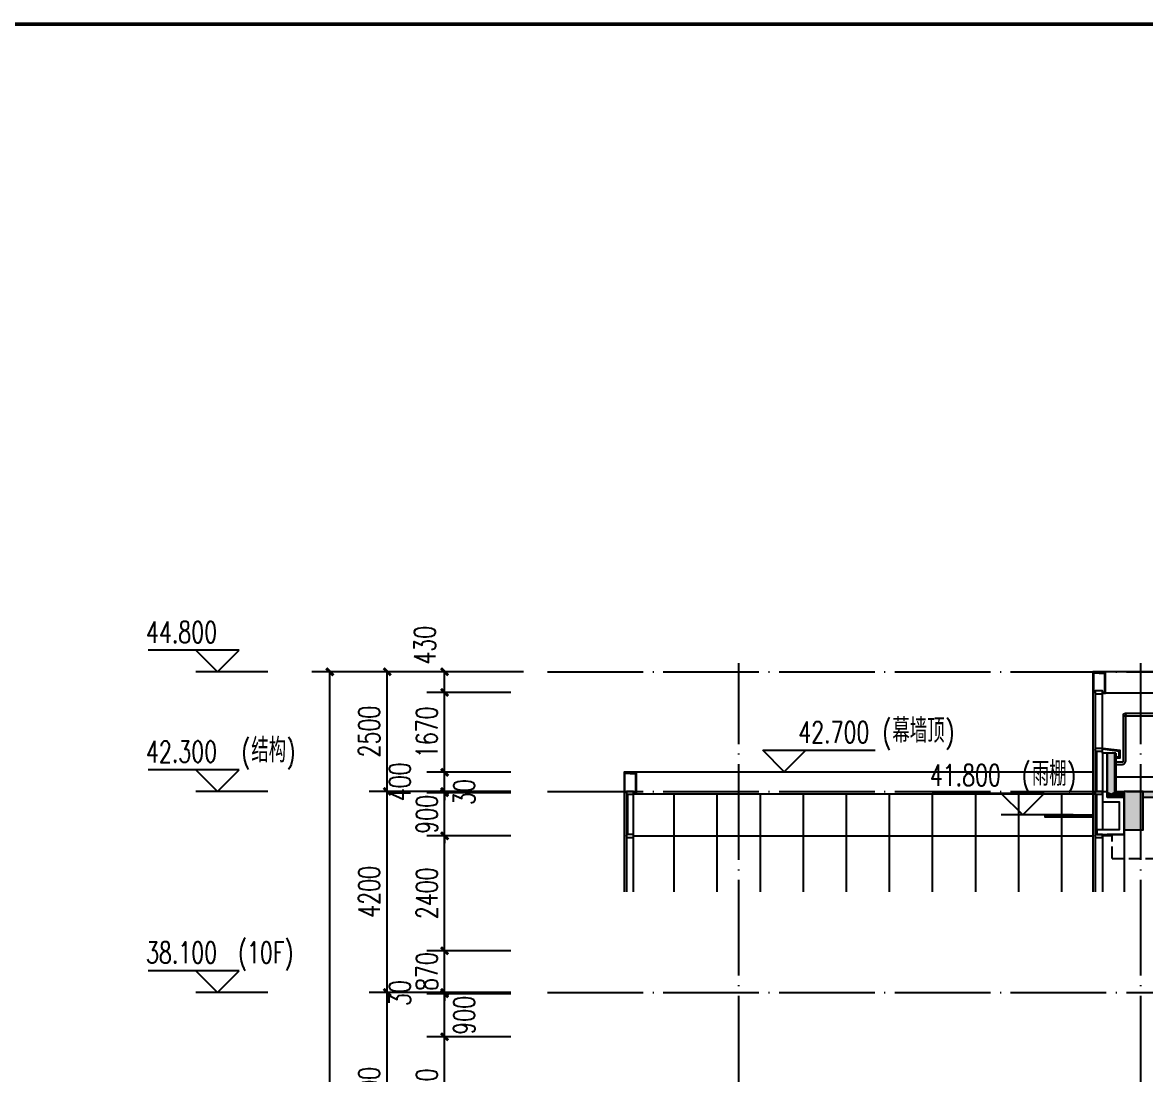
# Model space of a CAD drawing. Extents: x -781494 to 378714, y -27129 to 259749.
# Drawn here: x 23730 to 47203, y 38526 to 60513 of the extents above; entities that cross this region are included whole.
import ezdxf

# ---------------------------------------------------------------- set-up
doc = ezdxf.new("R2010")
doc.units = 0
doc.header["$LTSCALE"] = 1000
doc.header["$MEASUREMENT"] = 0
doc.linetypes.add('104-6 轴网$0$DOTE', pattern=[2.42, 2, -0.2, 0.02, -0.2])
doc.linetypes.add('DASH', pattern=[0.35, 0.25, -0.1])
for name, color, linetype in [('01-标注_标高', 200, 'Continuous'), ('02-TEXT_标注', 130, 'Continuous'), ('05-填充_天正', 26, 'Continuous'), ('104-6 轴网$0$A_AXIS-轴线', 36, '104-6 轴网$0$DOTE'), ('A-C_玻璃幕墙', 140, 'Continuous'), ('A-C_窗', 140, 'Continuous'), ('A-D_龙骨', 152, 'Continuous'), ('A-E_栏杆', 232, 'Continuous'), ('A-SUR_保温', 222, 'Continuous'), ('A-SUR_吊顶', 40, 'Continuous'), ('A-SUR_看线', 231, 'Continuous'), ('A-SUR_面层', 191, 'Continuous'), ('A-TECH_结构', 21, 'Continuous'), ('A-金属背板', 30, 'Continuous'), ('A_STR-砼墙', 51, 'Continuous'), ('A_STR-砼柱', 51, 'Continuous'), ('D_铝板', 181, 'Continuous'), ('DIM_ELEV', 3, 'Continuous'), ('PUB_DIM', 3, 'Continuous'), ('PUB_HATCH', 8, 'Continuous'), ('PUB_TEXT', 7, 'Continuous')]:
    doc.layers.add(name, color=color, linetype=linetype)
doc.styles.add('_TCH_DIM', font='SIMPLEX', dxfattribs={"bigfont": 'GBCBIG'})
doc.styles.add('_TCH_DIM_T3', font='SIMPLEX', dxfattribs={"width": 0.705882, "bigfont": 'GBCBIG'})
doc.dimstyles.new('_TCH_ARCH&&150', dxfattribs={"dimtxt": 446.25, "dimasz": 150, "dimexe": 375, "dimexo": 450, "dimgap": 150, "dimtad": 1, "dimdec": 0, "dimzin": 0, "dimdsep": 46, "dimtxsty": '_TCH_DIM_T3', "dimblk": 'ARCHTICK', "dimcen": 0.09, "dimclrt": 7, "dimazin": 2, "dimtfac": 1, "dimtdec": 0, "dimtix": 1, "dimtmove": 2, "dimatfit": 3, "dimfxl": 0, "dimtolj": 1, "dimtzin": 0, "dimarcsym": 0})

# ---------------------------------------------------------------- blocks, each defined once
blk = doc.blocks.new('图框-A1')
at = {"const_width": 0.5}
blk.add_lwpolyline([(766, 584), (25, 584), (25, 10), (766, 10)], close=True, dxfattribs=at)
blk = doc.blocks.new('_ArchTick')
at = {"color": 0, "linetype": 'ByBlock', "const_width": 0.4}
blk.add_lwpolyline([(-0.5, -0.5), (0.5, 0.5)], dxfattribs=at)
blk = doc.blocks.new('*D297')
at = {"layer": 'Defpoints', "color": 0, "transparency": 16777216}
for p in [(12391, 57619), (14228, 57619), (14228, 55119)]:
    blk.add_point(p, dxfattribs=at)
at = {"layer": 'PUB_DIM', "color": 0, "lineweight": -2, "transparency": 16777216}
for p, q in [((13778, 57619), (12016, 57619)), ((12391, 55119), (12391, 57619)), ((13778, 55119), (12016, 55119))]:
    blk.add_line(p, q, dxfattribs=at)
at = {"layer": 'PUB_DIM', "color": 0, "lineweight": -2, "transparency": 16777216, "xscale": 150, "yscale": 150, "zscale": 150}
for p, rotation in [((12391, 57619), 90), ((12391, 55119), 270)]:
    blk.add_blockref('_ArchTick', p, dxfattribs=dict(at, rotation=rotation))
at = {"layer": 'PUB_DIM', "color": 7, "transparency": 16777216, "insert": (12017, 56369), "char_height": 446.2, "attachment_point": 5, "rotation": 90, "style": '_TCH_DIM_T3'}
blk.add_mtext('\\A1;2500', dxfattribs=at)
blk = doc.blocks.new('*D298')
at = {"layer": 'Defpoints', "color": 0, "transparency": 16777216}
for p in [(12391, 55119), (14228, 55119), (14228, 50919)]:
    blk.add_point(p, dxfattribs=at)
at = {"layer": 'PUB_DIM', "color": 0, "lineweight": -2, "transparency": 16777216}
for p, q in [((13778, 55119), (12016, 55119)), ((12391, 50919), (12391, 55119)), ((13778, 50919), (12016, 50919))]:
    blk.add_line(p, q, dxfattribs=at)
at = {"layer": 'PUB_DIM', "color": 0, "lineweight": -2, "transparency": 16777216, "xscale": 150, "yscale": 150, "zscale": 150}
for p, rotation in [((12391, 55119), 90), ((12391, 50919), 270)]:
    blk.add_blockref('_ArchTick', p, dxfattribs=dict(at, rotation=rotation))
at = {"layer": 'PUB_DIM', "color": 7, "transparency": 16777216, "insert": (12017, 53019), "char_height": 446.2, "attachment_point": 5, "rotation": 90, "style": '_TCH_DIM_T3'}
blk.add_mtext('\\A1;4200', dxfattribs=at)
blk = doc.blocks.new('*D299')
at = {"layer": 'Defpoints', "color": 0, "transparency": 16777216}
for p in [(12391, 50919), (14228, 50919), (14228, 46719)]:
    blk.add_point(p, dxfattribs=at)
at = {"layer": 'PUB_DIM', "color": 0, "lineweight": -2, "transparency": 16777216}
for p, q in [((13778, 50919), (12016, 50919)), ((12391, 46719), (12391, 50919)), ((13778, 46719), (12016, 46719))]:
    blk.add_line(p, q, dxfattribs=at)
at = {"layer": 'PUB_DIM', "color": 0, "lineweight": -2, "transparency": 16777216, "xscale": 150, "yscale": 150, "zscale": 150}
for p, rotation in [((12391, 50919), 90), ((12391, 46719), 270)]:
    blk.add_blockref('_ArchTick', p, dxfattribs=dict(at, rotation=rotation))
at = {"layer": 'PUB_DIM', "color": 7, "transparency": 16777216, "insert": (12017, 48819), "char_height": 446.2, "attachment_point": 5, "rotation": 90, "style": '_TCH_DIM_T3'}
blk.add_mtext('\\A1;4200', dxfattribs=at)
blk = doc.blocks.new('*D311')
at = {"layer": 'Defpoints', "color": 0, "transparency": 16777216}
for p in [(11191, 57619), (15690, 57619), (15690, 2869)]:
    blk.add_point(p, dxfattribs=at)
at = {"layer": 'PUB_DIM', "color": 0, "lineweight": -2, "transparency": 16777216}
for p, q in [((15240, 57619), (10816, 57619)), ((11191, 2869), (11191, 57619)), ((15240, 2869), (10816, 2869))]:
    blk.add_line(p, q, dxfattribs=at)
at = {"layer": 'PUB_DIM', "color": 0, "lineweight": -2, "transparency": 16777216, "xscale": 150, "yscale": 150, "zscale": 150}
for p, rotation in [((11191, 57619), 90), ((11191, 2869), 270)]:
    blk.add_blockref('_ArchTick', p, dxfattribs=dict(at, rotation=rotation))
at = {"layer": 'PUB_DIM', "color": 7, "transparency": 16777216, "insert": (10817, 30244), "char_height": 446.2, "attachment_point": 5, "rotation": 90, "style": '_TCH_DIM_T3'}
blk.add_mtext('\\A1;54750', dxfattribs=at)
blk = doc.blocks.new('*D312')
at = {"layer": 'Defpoints', "color": 0, "transparency": 16777216}
for p in [(13591, 57619), (15428, 57619), (15428, 57189)]:
    blk.add_point(p, dxfattribs=at)
at = {"layer": 'PUB_DIM', "color": 0, "lineweight": -2, "transparency": 16777216}
for p, q in [((14978, 57619), (13216, 57619)), ((13591, 57189), (13591, 57619)), ((14978, 57189), (13216, 57189))]:
    blk.add_line(p, q, dxfattribs=at)
at = {"layer": 'PUB_DIM', "color": 0, "lineweight": -2, "transparency": 16777216, "xscale": 150, "yscale": 150, "zscale": 150}
for p, rotation in [((13591, 57619), 90), ((13591, 57189), 270)]:
    blk.add_blockref('_ArchTick', p, dxfattribs=dict(at, rotation=rotation))
at = {"layer": 'PUB_DIM', "color": 7, "transparency": 16777216, "insert": (13178, 58174), "char_height": 446.2, "attachment_point": 5, "rotation": 90, "style": '_TCH_DIM_T3'}
blk.add_mtext('\\A1;430', dxfattribs=at)
blk = doc.blocks.new('*D313')
at = {"layer": 'Defpoints', "color": 0, "transparency": 16777216}
for p in [(13591, 57189), (15428, 57189), (15428, 55519)]:
    blk.add_point(p, dxfattribs=at)
at = {"layer": 'PUB_DIM', "color": 0, "lineweight": -2, "transparency": 16777216}
for p, q in [((14978, 57189), (13216, 57189)), ((13591, 55519), (13591, 57189)), ((14978, 55519), (13216, 55519))]:
    blk.add_line(p, q, dxfattribs=at)
at = {"layer": 'PUB_DIM', "color": 0, "lineweight": -2, "transparency": 16777216, "xscale": 150, "yscale": 150, "zscale": 150}
for p, rotation in [((13591, 57189), 90), ((13591, 55519), 270)]:
    blk.add_blockref('_ArchTick', p, dxfattribs=dict(at, rotation=rotation))
at = {"layer": 'PUB_DIM', "color": 7, "transparency": 16777216, "insert": (13217, 56354), "char_height": 446.2, "attachment_point": 5, "rotation": 90, "style": '_TCH_DIM_T3'}
blk.add_mtext('\\A1;1670', dxfattribs=at)
blk = doc.blocks.new('*D314')
at = {"layer": 'Defpoints', "color": 0, "transparency": 16777216}
for p in [(13591, 55519), (15428, 55519), (15428, 55119)]:
    blk.add_point(p, dxfattribs=at)
at = {"layer": 'PUB_DIM', "color": 0, "lineweight": -2, "transparency": 16777216}
for p, q in [((14978, 55519), (13216, 55519)), ((13591, 55119), (13591, 55519)), ((14978, 55119), (13216, 55119))]:
    blk.add_line(p, q, dxfattribs=at)
at = {"layer": 'PUB_DIM', "color": 0, "lineweight": -2, "transparency": 16777216, "xscale": 150, "yscale": 150, "zscale": 150}
for p, rotation in [((13591, 55519), 90), ((13591, 55119), 270)]:
    blk.add_blockref('_ArchTick', p, dxfattribs=dict(at, rotation=rotation))
at = {"layer": 'PUB_DIM', "color": 7, "transparency": 16777216, "insert": (12653, 55319), "char_height": 446.2, "attachment_point": 5, "rotation": 90, "style": '_TCH_DIM_T3'}
blk.add_mtext('\\A1;400', dxfattribs=at)
blk = doc.blocks.new('*D315')
at = {"layer": 'Defpoints', "color": 0, "transparency": 16777216}
for p in [(13591, 55119), (15428, 55119), (15428, 55089)]:
    blk.add_point(p, dxfattribs=at)
at = {"layer": 'PUB_DIM', "color": 0, "lineweight": -2, "transparency": 16777216}
for p, q in [((13591, 55119), (13591, 55269)), ((14978, 55119), (13216, 55119)), ((14978, 55089), (13216, 55089)), ((13591, 55089), (13591, 55119)), ((13591, 55089), (13591, 54939))]:
    blk.add_line(p, q, dxfattribs=at)
at = {"layer": 'PUB_DIM', "color": 0, "lineweight": -2, "transparency": 16777216, "xscale": 150, "yscale": 150, "zscale": 150}
for p, rotation in [((13591, 55119), 270), ((13591, 55089), 90)]:
    blk.add_blockref('_ArchTick', p, dxfattribs=dict(at, rotation=rotation))
at = {"layer": 'PUB_DIM', "color": 7, "transparency": 16777216, "insert": (14003, 55104), "char_height": 446.2, "attachment_point": 5, "rotation": 90, "style": '_TCH_DIM_T3'}
blk.add_mtext('\\A1;30', dxfattribs=at)
blk = doc.blocks.new('*D316')
at = {"layer": 'Defpoints', "color": 0, "transparency": 16777216}
for p in [(13591, 55089), (15428, 55089), (15428, 54189)]:
    blk.add_point(p, dxfattribs=at)
at = {"layer": 'PUB_DIM', "color": 0, "lineweight": -2, "transparency": 16777216}
for p, q in [((13591, 55089), (13591, 55239)), ((14978, 55089), (13216, 55089)), ((13591, 54189), (13591, 55089)), ((14978, 54189), (13216, 54189)), ((13591, 54189), (13591, 54039))]:
    blk.add_line(p, q, dxfattribs=at)
at = {"layer": 'PUB_DIM', "color": 0, "lineweight": -2, "transparency": 16777216, "xscale": 150, "yscale": 150, "zscale": 150}
for p, rotation in [((13591, 55089), 270), ((13591, 54189), 90)]:
    blk.add_blockref('_ArchTick', p, dxfattribs=dict(at, rotation=rotation))
at = {"layer": 'PUB_DIM', "color": 7, "transparency": 16777216, "insert": (13217, 54639), "char_height": 446.2, "attachment_point": 5, "rotation": 90, "style": '_TCH_DIM_T3'}
blk.add_mtext('\\A1;900', dxfattribs=at)
blk = doc.blocks.new('*D317')
at = {"layer": 'Defpoints', "color": 0, "transparency": 16777216}
for p in [(13591, 54189), (15428, 54189), (15428, 51789)]:
    blk.add_point(p, dxfattribs=at)
at = {"layer": 'PUB_DIM', "color": 0, "lineweight": -2, "transparency": 16777216}
for p, q in [((14978, 54189), (13216, 54189)), ((13591, 51789), (13591, 54189)), ((14978, 51789), (13216, 51789))]:
    blk.add_line(p, q, dxfattribs=at)
at = {"layer": 'PUB_DIM', "color": 0, "lineweight": -2, "transparency": 16777216, "xscale": 150, "yscale": 150, "zscale": 150}
for p, rotation in [((13591, 54189), 90), ((13591, 51789), 270)]:
    blk.add_blockref('_ArchTick', p, dxfattribs=dict(at, rotation=rotation))
at = {"layer": 'PUB_DIM', "color": 7, "transparency": 16777216, "insert": (13217, 52989), "char_height": 446.2, "attachment_point": 5, "rotation": 90, "style": '_TCH_DIM_T3'}
blk.add_mtext('\\A1;2400', dxfattribs=at)
blk = doc.blocks.new('*D318')
at = {"layer": 'Defpoints', "color": 0, "transparency": 16777216}
for p in [(13591, 51789), (15428, 51789), (15428, 50919)]:
    blk.add_point(p, dxfattribs=at)
at = {"layer": 'PUB_DIM', "color": 0, "lineweight": -2, "transparency": 16777216}
for p, q in [((13591, 51789), (13591, 51939)), ((14978, 51789), (13216, 51789)), ((13591, 50919), (13591, 51789)), ((14978, 50919), (13216, 50919)), ((13591, 50919), (13591, 50769))]:
    blk.add_line(p, q, dxfattribs=at)
at = {"layer": 'PUB_DIM', "color": 0, "lineweight": -2, "transparency": 16777216, "xscale": 150, "yscale": 150, "zscale": 150}
for p, rotation in [((13591, 51789), 270), ((13591, 50919), 90)]:
    blk.add_blockref('_ArchTick', p, dxfattribs=dict(at, rotation=rotation))
at = {"layer": 'PUB_DIM', "color": 7, "transparency": 16777216, "insert": (13217, 51354), "char_height": 446.2, "attachment_point": 5, "rotation": 90, "style": '_TCH_DIM_T3'}
blk.add_mtext('\\A1;870', dxfattribs=at)
blk = doc.blocks.new('*D319')
at = {"layer": 'Defpoints', "color": 0, "transparency": 16777216}
for p in [(13591, 50919), (15428, 50919), (15428, 50889)]:
    blk.add_point(p, dxfattribs=at)
at = {"layer": 'PUB_DIM', "color": 0, "lineweight": -2, "transparency": 16777216}
for p, q in [((13591, 50919), (13591, 51069)), ((14978, 50919), (13216, 50919)), ((14978, 50889), (13216, 50889)), ((13591, 50889), (13591, 50919)), ((13591, 50889), (13591, 50739))]:
    blk.add_line(p, q, dxfattribs=at)
at = {"layer": 'PUB_DIM', "color": 0, "lineweight": -2, "transparency": 16777216, "xscale": 150, "yscale": 150, "zscale": 150}
for p, rotation in [((13591, 50919), 270), ((13591, 50889), 90)]:
    blk.add_blockref('_ArchTick', p, dxfattribs=dict(at, rotation=rotation))
at = {"layer": 'PUB_DIM', "color": 7, "transparency": 16777216, "insert": (12653, 50904), "char_height": 446.2, "attachment_point": 5, "rotation": 90, "style": '_TCH_DIM_T3'}
blk.add_mtext('\\A1;30', dxfattribs=at)
blk = doc.blocks.new('*D320')
at = {"layer": 'Defpoints', "color": 0, "transparency": 16777216}
for p in [(13591, 50889), (15428, 50889), (15428, 49989)]:
    blk.add_point(p, dxfattribs=at)
at = {"layer": 'PUB_DIM', "color": 0, "lineweight": -2, "transparency": 16777216}
for p, q in [((14978, 50889), (13216, 50889)), ((13591, 49989), (13591, 50889)), ((14978, 49989), (13216, 49989))]:
    blk.add_line(p, q, dxfattribs=at)
at = {"layer": 'PUB_DIM', "color": 0, "lineweight": -2, "transparency": 16777216, "xscale": 150, "yscale": 150, "zscale": 150}
for p, rotation in [((13591, 50889), 90), ((13591, 49989), 270)]:
    blk.add_blockref('_ArchTick', p, dxfattribs=dict(at, rotation=rotation))
at = {"layer": 'PUB_DIM', "color": 7, "transparency": 16777216, "insert": (14003, 50439), "char_height": 446.2, "attachment_point": 5, "rotation": 90, "style": '_TCH_DIM_T3'}
blk.add_mtext('\\A1;900', dxfattribs=at)
blk = doc.blocks.new('*D321')
at = {"layer": 'Defpoints', "color": 0, "transparency": 16777216}
for p in [(13591, 49989), (15428, 49989), (15428, 47589)]:
    blk.add_point(p, dxfattribs=at)
at = {"layer": 'PUB_DIM', "color": 0, "lineweight": -2, "transparency": 16777216}
for p, q in [((14978, 49989), (13216, 49989)), ((13591, 47589), (13591, 49989)), ((14978, 47589), (13216, 47589))]:
    blk.add_line(p, q, dxfattribs=at)
at = {"layer": 'PUB_DIM', "color": 0, "lineweight": -2, "transparency": 16777216, "xscale": 150, "yscale": 150, "zscale": 150}
for p, rotation in [((13591, 49989), 90), ((13591, 47589), 270)]:
    blk.add_blockref('_ArchTick', p, dxfattribs=dict(at, rotation=rotation))
at = {"layer": 'PUB_DIM', "color": 7, "transparency": 16777216, "insert": (13217, 48789), "char_height": 446.2, "attachment_point": 5, "rotation": 90, "style": '_TCH_DIM_T3'}
blk.add_mtext('\\A1;2400', dxfattribs=at)
blk = doc.blocks.new('JDLKASJDLKJDASLK')
at = {"layer": 'A-E_栏杆'}
for points in [[(46553, 72183), (46713, 72183, 0.414214), (46743, 72213), (46743, 73168)], [(46553, 72133), (46713, 72133, 0.414214), (46793, 72213), (46793, 73168)]]:
    blk.add_lwpolyline(points, format="xyb", dxfattribs=at)
for points in [[(52203, 73193), (46768, 73193)], [(52203, 73143), (46793, 73143)]]:
    blk.add_lwpolyline(points, dxfattribs=at)
blk.add_circle((46768, 73168), 25, dxfattribs=at)
at = {"layer": 'A-SUR_看线'}
for p, q in [((52203, 74068), (46103, 74068)), ((52203, 73618), (46363, 73618))]:
    blk.add_line(p, q, dxfattribs=at)
blk = doc.blocks.new('kyuhtr')
at = {"const_width": 20}
blk.add_lwpolyline([(50, 0), (0, 0)], dxfattribs=at)
blk.add_lwpolyline([(50, -30), (200, -30), (200, 30), (50, 30)], close=True)
blk = doc.blocks.new('fedwatgerwtg')
at = {"layer": 'A-SUR_吊顶', "linetype": 'DASH'}
blk.add_lwpolyline([(-400, -470), (-400, 0), (-200, 0)], dxfattribs=at)
blk = doc.blocks.new('_FZH')
blk.add_lwpolyline([(-0.5, -0.5), (0.5, -0.5), (0.5, 0.5), (-0.5, 0.5)], close=True)
at = {"layer": 'PUB_HATCH'}
blk.add_solid([(-0.5, -0.5), (0.5, -0.5), (-0.5, 0.5), (0.5, 0.5)], dxfattribs=at)
blk = doc.blocks.new('gfshsth')
at = {"layer": '05-填充_天正'}
for points in [[(7700, 800), (7700, 0), (7783, -40), (7850, 0), (7850, 800)], [(7700, -120), (7800, -120), (7783, -40), (7700, 0)], [(8050, -120), (8050, 0), (7850, 0), (7783, -40), (7800, -120)], [(16600, -120), (16600, 0), (8450, 0), (8450, -120)]]:
    blk.add_hatch(color=256, dxfattribs=at).paths.add_polyline_path(points)
at = {"layer": '01-标注_标高'}
for p, q in [((949, 409), (499, 859)), ((499, 859), (2847, 859)), ((949, 409), (1399, 859)), ((6384, -41), (4037, -41)), ((5934, -491), (5484, -41)), ((5934, -491), (6384, -41)), ((6984, -491), (5484, -491))]:
    blk.add_line(p, q, dxfattribs=at)
at = {"layer": 'A-C_玻璃幕墙'}
blk.add_lwpolyline([(6400, -491), (7400, -491), (7400, -541), (6400, -541)], close=True, dxfattribs=at)
at = {"layer": 'A-C_窗'}
for p, q in [((7400, 2070), (7400, -2100)), ((7450, 2040), (7450, -2100)), ((7600, 800), (7600, 2040)), ((7400, 100), (7400, 100)), ((-2400, 0), (-2400, -2100)), ((-2350, -60), (-2350, -2100)), ((-2200, -2100), (-2200, -60)), ((7600, -60), (7600, -800)), ((7600, -900), (7600, -2100))]:
    blk.add_line(p, q, dxfattribs=at)
blk.add_lwpolyline([(-2200, -930), (7400, -930)], dxfattribs=at)
at = {"layer": 'A-SUR_保温'}
for q in [(7850, 800), (7880, 0)]:
    blk.add_line((7880, 800), q, dxfattribs=at)
blk.add_lwpolyline([(7700, 800), (7600, 800), (7600, -220), (7950, -220), (7950, -800), (7480, -800), (7480, -900), (8050, -900), (8050, -120), (7700, -120)], close=True, dxfattribs=at)
at = {"layer": 'A-SUR_吊顶', "linetype": 'DASH'}
blk.add_line((7800, -1400), (44400, -1400), dxfattribs=at)
at = {"layer": 'A-SUR_看线'}
for p, q in [((7400, 400), (-2400, 400)), ((-2140, -50), (7460, -50))]:
    blk.add_line(p, q, dxfattribs=at)
at = {"layer": 'A-SUR_面层'}
blk.add_line((44320, 300), (7880, 300), dxfattribs=at)
at = {"layer": 'A-TECH_结构'}
blk.add_line((8050, -900), (7700, -900), dxfattribs=at)
blk.add_lwpolyline([(8050, -120), (8050, -2100)], dxfattribs=at)
at = {"layer": 'A-金属背板'}
for p, q in [((7480, 0), (7480, 840)), ((-2320, -900), (-2320, -60)), ((7480, -900), (7480, -60))]:
    blk.add_line(p, q, dxfattribs=at)
at = {"layer": 'A_STR-砼墙'}
for p, q in [((7700, 800), (7700, 0)), ((7850, 800), (7700, 800)), ((7850, 800), (7850, 0)), ((7700, 0), (7700, 0)), ((7700, 0), (7700, -120)), ((7700, -120), (7800, -120)), ((7800, -120), (8050, -120)), ((7850, 0), (8050, 0)), ((8450, 0), (16600, 0)), ((8450, -120), (16600, -120))]:
    blk.add_line(p, q, dxfattribs=at)
at = {"layer": 'D_铝板'}
for points in [[(7640, 2467), (7640, 2070), (7600, 2070), (7600, 2050), (7660, 2050), (7660, 2486), (7400, 2500), (7400, 2070), (7420, 2070), (7420, 2479)], [(-2160, 367), (-2160, -30), (-2200, -30), (-2200, -50), (-2140, -50), (-2140, 386), (-2400, 400), (-2400, -30), (-2380, -30), (-2380, 379)]]:
    blk.add_lwpolyline(points, close=True, dxfattribs=at)
for points in [[(7880, 700), (7970, 700), (7970, 855), (7600, 900)], [(7880, 720), (7950, 720), (7950, 837), (7600, 880)]]:
    blk.add_lwpolyline(points, dxfattribs=at)
at = {"color": 2, "xscale": -1}
blk.add_blockref('fedwatgerwtg', (7400, -930), dxfattribs=at)
at = {"layer": 'A-D_龙骨'}
for p in [(7400, 2070), (7400, 870), (-2400, -30), (7400, -30), (-2400, -930), (7400, -930)]:
    blk.add_blockref('kyuhtr', p, dxfattribs=at)
at = {"layer": 'A_STR-砼柱', "xscale": 400, "yscale": 800.0000000035507, "zscale": 800.0000000035507}
blk.add_blockref('_FZH', (8250, -400), dxfattribs=at)
at = {"layer": '02-TEXT_标注', "style": '_TCH_DIM', "width": 0.705882}
for s, height, p in [('42.700', 446.2, (1242, 1017)), ('(', 446, (2997, 1017)), (')', 446, (4313, 1017)), ('41.800', 446.2, (3992, 117)), ('(', 446, (5912, 117)), (')', 446, (6859, 117))]:
    blk.add_text(s, height=height, dxfattribs=at).set_placement(p)
at = {"layer": '02-TEXT_标注', "style": '_TCH_DIM'}
for s, p in [('幕墙顶', (3207, 1017)), ('雨棚', (6122, 117))]:
    blk.add_text(s, height=506.4, dxfattribs=at).set_placement(p)
blk = doc.blocks.new('*U89')
at = {"layer": 'A-C_窗'}
blk.add_line((0, 19), (0, 2069), dxfattribs=at)
blk = doc.blocks.new('*U90')
at = {"color": 0, "linetype": 'ByBlock', "lineweight": -2, "transparency": 16777216}
for p in [(0, 0), (900, 0), (1800, 0), (2700, 0), (3600, 0), (4500, 0), (5400, 0), (6300, 0), (7200, 0), (8100, 0)]:
    blk.add_blockref('*U89', p, dxfattribs=at)
blk = doc.blocks.new('biaozhupou')
at = {"layer": 'DIM_ELEV'}
for p, q in [((9294.5, 58068.6), (7395.5, 58068.6)), ((8844.5, 57618.6), (8394.5, 58068.6)), ((8844.5, 57618.6), (9294.5, 58068.6)), ((9894.5, 57618.6), (8394.5, 57618.6)), ((9294.5, 55568.6), (7395.5, 55568.6)), ((8844.5, 55118.6), (8394.5, 55568.6)), ((8844.5, 55118.6), (9294.5, 55568.6)), ((9894.5, 55118.6), (8394.5, 55118.6)), ((9294.5, 51368.6), (7395.5, 51368.6)), ((8844.5, 50918.6), (8394.5, 51368.6)), ((8844.5, 50918.6), (9294.5, 51368.6)), ((9894.5, 50918.6), (8394.5, 50918.6))]:
    blk.add_line(p, q, dxfattribs=at)
at = {"layer": 'PUB_TEXT', "style": '_TCH_DIM', "width": 0.705882}
for s, height, p in [('44.800', 446.25, (7350.5, 58226.1)), ('42.300', 446.25, (7350.5, 55726.1)), ('(', 446.2, (9339.5, 55726.1)), (')', 446.2, (10286.7, 55726.1)), ('38.100', 446.25, (7350.5, 51526.1)), ('(10F)', 446.25, (9270.5, 51526.1))]:
    blk.add_text(s, height=height, dxfattribs=at).set_placement(p)
at = {"layer": 'PUB_TEXT', "style": '_TCH_DIM'}
blk.add_text('结构', height=506.38, dxfattribs=at).set_placement((9549.5, 55726.1))
at = {"layer": 'PUB_DIM'}
for base, p1, p2, picture, middle in [((13590.5, 57618.6), (15427.7, 57188.6), (15427.7, 57618.6), '*D312', (13178, 58173.6)), ((13590.5, 55518.6), (15427.7, 55118.6), (15427.7, 55518.6), '*D314', (12653, 55318.6)), ((13590.5, 55118.6), (15427.7, 55088.6), (15427.7, 55118.6), '*D315', (14003, 55103.6)), ((13590.5, 50918.6), (15427.7, 50888.6), (15427.7, 50918.6), '*D319', (12653, 50903.6)), ((13590.5, 50888.6), (15427.7, 49988.6), (15427.7, 50888.6), '*D320', (14003, 50438.6))]:
    dim = blk.add_linear_dim(base=base, p1=p1, p2=p2, angle=90, dimstyle='_TCH_ARCH&&150', dxfattribs=at)
    dim.commit()
    dim.dimension.update_dxf_attribs({"geometry": picture, "text_midpoint": middle, "dimtype": 161})
for p1, p2, distance, picture, middle in [((15689.9, 2868.6), (15689.9, 57618.6), 4499.3, '*D311', (10817.4, 30243.6)), ((14227.7, 55118.6), (14227.7, 57618.6), 1837.2, '*D297', (12017.4, 56368.6)), ((15427.7, 55518.6), (15427.7, 57188.6), 1837.2, '*D313', (13217.4, 56353.6)), ((14227.7, 50918.6), (14227.7, 55118.6), 1837.2, '*D298', (12017.4, 53018.6)), ((15427.7, 54188.6), (15427.7, 55088.6), 1837.2, '*D316', (13217.4, 54638.6)), ((15427.7, 51788.6), (15427.7, 54188.6), 1837.2, '*D317', (13217.4, 52988.6)), ((15427.7, 50918.6), (15427.7, 51788.6), 1837.2, '*D318', (13217.4, 51353.6)), ((14227.7, 46718.6), (14227.7, 50918.6), 1837.2, '*D299', (12017.4, 48818.6)), ((15427.7, 47588.6), (15427.7, 49988.6), 1837.2, '*D321', (13217.4, 48788.6))]:
    dim = blk.add_aligned_dim(p1=p1, p2=p2, distance=distance, dimstyle='_TCH_ARCH&&150', dxfattribs=at)
    dim.commit()
    dim.dimension.update_dxf_attribs({"geometry": picture, "text_midpoint": middle})

msp = doc.modelspace()

# ---------------------------------------------------------------- linework, layer by layer
at = {"layer": '104-6 轴网$0$A_AXIS-轴线'}
for points in [[(38703.4, -7807.3), (38703.4, 47119.8)], [(47103.4, -7807.3), (47103.4, 47119.8)], [(34703.4, 46942.7), (93049.4, 46942.7)], [(34703.4, 44442.7), (93049.4, 44442.7)], [(34703.4, 40242.7), (93049.4, 40242.7)]]:
    msp.add_lwpolyline(points, dxfattribs=at)

# ---------------------------------------------------------------- block references
at = {"xscale": 150, "yscale": 150, "zscale": 150}
msp.add_blockref('图框-A1', (260.2, -27125), dxfattribs=at)
for name, p in [('JDLKASJDLKJDASLK', (0, -27125)), ('biaozhupou', (18962.3, -10675.9)), ('biaozhupou', (18962.3, -10675.9)), ('*U90', (37353.4, 42323.3))]:
    msp.add_blockref(name, p)
at = {"color": 2}
msp.add_blockref('gfshsth', (38703.4, 44442.7), dxfattribs=at)

doc.saveas('drawing.dxf')
